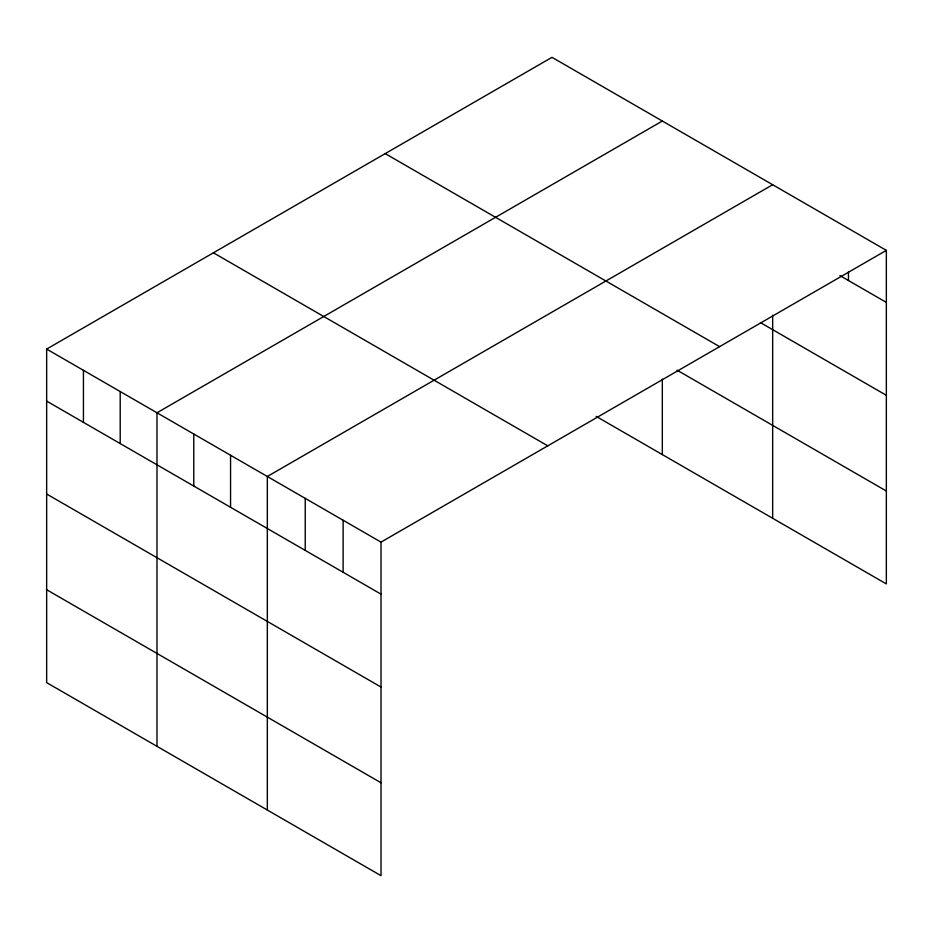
<?xml version="1.0" encoding="UTF-8"?>
<svg xmlns="http://www.w3.org/2000/svg" width="933" height="933" viewBox="0 0 933 933"><rect width="100%" height="100%" fill="white"/><g stroke="black" fill="none" stroke-linecap="round" stroke-linejoin="round"><path stroke-width="1.4" d="M46.65 349.082L381.014 542.12L381.014 875.679L46.65 682.629L46.65 349.082L551.986 57.321L886.35 250.371L886.35 583.918L596.117 416.363M662.325 121.033L156.989 412.783L156.989 746.33M772.664 184.734L267.328 476.483L267.328 810.042M381.014 542.12L886.35 250.371M839.898 275.573L886.35 302.397M760.407 322.585L886.35 395.3M385.224 153.607L719.588 346.644M677.043 370.168L886.35 491.015M213.412 252.796L547.776 445.846M46.65 401.108L381.014 594.146M46.65 494.012L381.014 687.05M46.65 589.726L381.014 782.775M848.459 271.853L848.459 280.518M772.664 315.144L772.664 518.281M662.325 379.101L662.325 454.581M343.122 520.241L343.122 572.267M305.231 498.362L305.231 550.388M230.556 455.257L230.556 507.284M193.772 434.02L193.772 486.046M120.205 391.545L120.205 443.572M83.434 370.319L83.434 422.346"/></g></svg>
